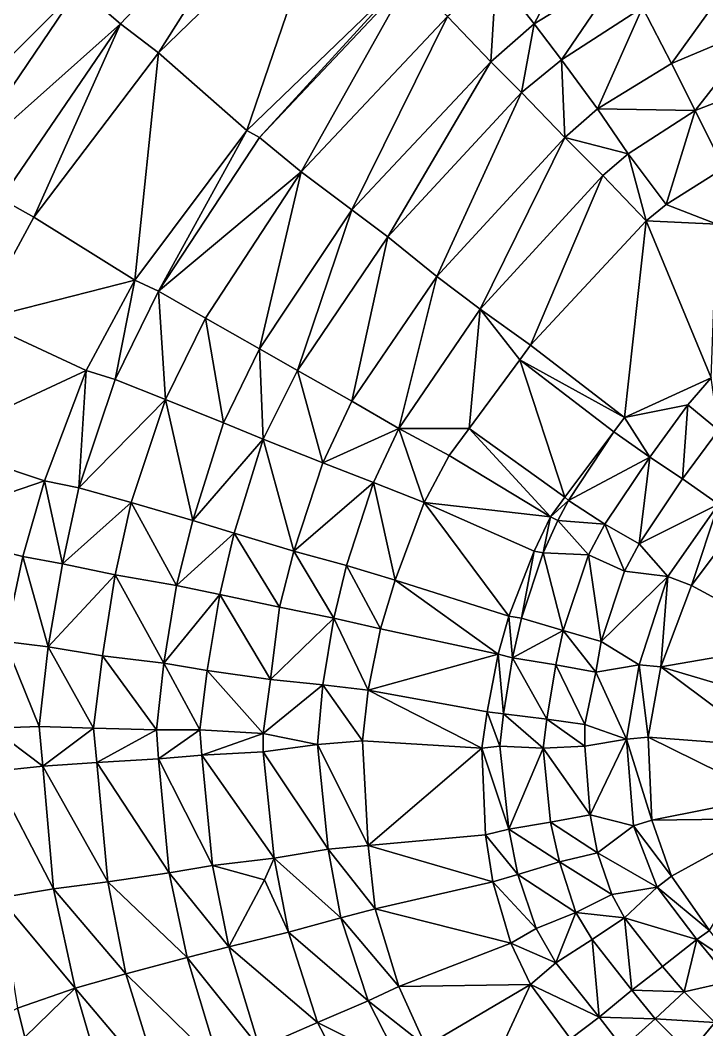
# Model space of a CAD drawing. Header units: millimetres. Extents: x 279405 to 280904, y 534349 to 535918.
# Drawn here: x 279911.7 to 280101.7, y 535058.5 to 535338 of the extents above; entities that cross this region are included whole.
import ezdxf

# ---------------------------------------------------------------- set-up
doc = ezdxf.new("R2010")
doc.units = ezdxf.units.MM
doc.layers.add('Карьер_конец_отработки', color=1, linetype='Continuous')

msp = doc.modelspace()

# ---------------------------------------------------------------- linework, layer by layer
at = {"layer": 'Карьер_конец_отработки', "color": 21, "true_color": 0xff914f}
for points in [[(279939.499989, 535337.000004, -169.999987), (279986.499989, 535386.500004, -169.999987), (279927.999989, 535347.000004, -169.999987), (279939.499989, 535337.000004, -169.999987)], [(279949.999989, 535329.000004, -192.560015), (279986.499989, 535386.500004, -169.999987), (279939.499989, 535337.000004, -169.999987), (279949.999989, 535329.000004, -192.560015)], [(279997.499989, 535375.000004, -197.879991), (279986.499989, 535386.500004, -169.999987), (279949.999989, 535329.000004, -192.560015), (279997.499989, 535375.000004, -197.879991)], [(279916.999989, 535357.000004, -144.42), (279890.999989, 535376.500004, -144.42), (279883.499989, 535302.500004, -149.67), (279916.999989, 535357.000004, -144.42)], [(279974.499989, 535307.500004, -192.560015), (279997.499989, 535375.000004, -197.879991), (279949.999989, 535329.000004, -192.560015), (279974.499989, 535307.500004, -192.560015)], [(280018.999989, 535350.500004, -197.879991), (279997.499989, 535375.000004, -197.879991), (279974.499989, 535307.500004, -192.560015), (280018.999989, 535350.500004, -197.879991)], [(280053.999989, 535337.000004, -229.999987), (280070.499989, 535368.000004, -199.999987), (280043.499989, 535350.500004, -199.999987), (280053.999989, 535337.000004, -229.999987)], [(280078.499989, 535352.000004, -229.999987), (280070.499989, 535368.000004, -199.999987), (280053.999989, 535337.000004, -229.999987), (280078.499989, 535352.000004, -229.999987)], [(279927.999989, 535347.000004, -169.999987), (279916.999989, 535357.000004, -144.42), (279883.499989, 535302.500004, -149.67), (279927.999989, 535347.000004, -169.999987)], [(280061.499989, 535327.000004, -229.999987), (280078.499989, 535352.000004, -229.999987), (280053.999989, 535337.000004, -229.999987), (280061.499989, 535327.000004, -229.999987)], [(280083.999989, 535341.500004, -229.999987), (280078.499989, 535352.000004, -229.999987), (280061.499989, 535327.000004, -229.999987), (280083.999989, 535341.500004, -229.999987)], [(280091.999989, 535326.000004, -259.999987), (280110.999989, 535352.500004, -229.999987), (280083.999989, 535341.500004, -229.999987), (280091.999989, 535326.000004, -259.999987)], [(280116.999989, 535336.500004, -259.999987), (280110.999989, 535352.500004, -229.999987), (280091.999989, 535326.000004, -259.999987), (280116.999989, 535336.500004, -259.999987)], [(279977.999989, 535305.500004, -199.999987), (280018.999989, 535350.500004, -197.879991), (279974.499989, 535307.500004, -192.560015), (279977.999989, 535305.500004, -199.999987)], [(280019.499989, 535349.500004, -199.999987), (280018.999989, 535350.500004, -197.879991), (279977.999989, 535305.500004, -199.999987), (280019.499989, 535349.500004, -199.999987)], [(279989.499989, 535296.000004, -199.999987), (280019.499989, 535349.500004, -199.999987), (279977.999989, 535305.500004, -199.999987), (279989.499989, 535296.000004, -199.999987)], [(280029.999989, 535339.000004, -199.999987), (280019.499989, 535349.500004, -199.999987), (279989.499989, 535296.000004, -199.999987), (280029.999989, 535339.000004, -199.999987)], [(280041.999989, 535326.500004, -229.999987), (280043.499989, 535350.500004, -199.999987), (280029.999989, 535339.000004, -199.999987), (280041.999989, 535326.500004, -229.999987)], [(280053.999989, 535337.000004, -229.999987), (280043.499989, 535350.500004, -199.999987), (280041.999989, 535326.500004, -229.999987), (280053.999989, 535337.000004, -229.999987)], [(279893.499989, 535296.000004, -169.999987), (279927.999989, 535347.000004, -169.999987), (279883.499989, 535302.500004, -149.67), (279893.499989, 535296.000004, -169.999987)], [(279939.499989, 535337.000004, -169.999987), (279927.999989, 535347.000004, -169.999987), (279893.499989, 535296.000004, -169.999987), (279939.499989, 535337.000004, -169.999987)], [(280071.499989, 535313.500004, -259.999987), (280083.999989, 535341.500004, -229.999987), (280061.499989, 535327.000004, -229.999987), (280071.499989, 535313.500004, -259.999987)], [(280091.999989, 535326.000004, -259.999987), (280083.999989, 535341.500004, -229.999987), (280071.499989, 535313.500004, -259.999987), (280091.999989, 535326.000004, -259.999987)], [(280003.499989, 535285.500004, -229.999987), (280029.999989, 535339.000004, -199.999987), (279989.499989, 535296.000004, -199.999987), (280003.499989, 535285.500004, -229.999987)], [(280041.999989, 535326.500004, -229.999987), (280029.999989, 535339.000004, -199.999987), (280003.499989, 535285.500004, -229.999987), (280041.999989, 535326.500004, -229.999987)], [(279906.499989, 535288.500004, -169.999987), (279939.499989, 535337.000004, -169.999987), (279893.499989, 535296.000004, -169.999987), (279906.499989, 535288.500004, -169.999987)], [(279915.499989, 535283.500004, -188.120012), (279939.499989, 535337.000004, -169.999987), (279906.499989, 535288.500004, -169.999987), (279915.499989, 535283.500004, -188.120012)], [(279949.999989, 535329.000004, -192.560015), (279939.499989, 535337.000004, -169.999987), (279915.499989, 535283.500004, -188.120012), (279949.999989, 535329.000004, -192.560015)], [(280050.499989, 535318.000004, -229.999987), (280053.999989, 535337.000004, -229.999987), (280041.999989, 535326.500004, -229.999987), (280050.499989, 535318.000004, -229.999987)], [(280061.499989, 535327.000004, -229.999987), (280053.999989, 535337.000004, -229.999987), (280050.499989, 535318.000004, -229.999987), (280061.499989, 535327.000004, -229.999987)], [(280098.499989, 535313.000004, -259.999987), (280116.999989, 535336.500004, -259.999987), (280091.999989, 535326.000004, -259.999987), (280098.499989, 535313.000004, -259.999987)], [(280121.999989, 535322.000004, -259.999987), (280116.999989, 535336.500004, -259.999987), (280098.499989, 535313.000004, -259.999987), (280121.999989, 535322.000004, -259.999987)], [(279943.499989, 535266.000004, -188.120012), (279949.999989, 535329.000004, -192.560015), (279915.499989, 535283.500004, -188.120012), (279943.499989, 535266.000004, -188.120012)], [(279974.499989, 535307.500004, -192.560015), (279949.999989, 535329.000004, -192.560015), (279943.499989, 535266.000004, -188.120012), (279974.499989, 535307.500004, -192.560015)], [(280013.499989, 535278.000004, -229.999987), (280041.999989, 535326.500004, -229.999987), (280003.499989, 535285.500004, -229.999987), (280013.499989, 535278.000004, -229.999987)], [(280050.499989, 535318.000004, -229.999987), (280041.999989, 535326.500004, -229.999987), (280013.499989, 535278.000004, -229.999987), (280050.499989, 535318.000004, -229.999987)], [(280062.499989, 535305.500004, -259.999987), (280061.499989, 535327.000004, -229.999987), (280050.499989, 535318.000004, -229.999987), (280062.499989, 535305.500004, -259.999987)], [(280062.499989, 535305.500004, -259.999987), (280071.499989, 535313.500004, -259.999987), (280061.499989, 535327.000004, -229.999987), (280062.499989, 535305.500004, -259.999987)], [(280098.499989, 535313.000004, -259.999987), (280091.999989, 535326.000004, -259.999987), (280071.499989, 535313.500004, -259.999987), (280098.499989, 535313.000004, -259.999987)], [(280106.499989, 535297.000004, -289.999987), (280121.999989, 535322.000004, -259.999987), (280098.499989, 535313.000004, -259.999987), (280106.499989, 535297.000004, -289.999987)], [(280026.999989, 535267.000004, -259.999987), (280050.499989, 535318.000004, -229.999987), (280013.499989, 535278.000004, -229.999987), (280026.999989, 535267.000004, -259.999987)], [(280062.499989, 535305.500004, -259.999987), (280050.499989, 535318.000004, -229.999987), (280026.999989, 535267.000004, -259.999987), (280062.499989, 535305.500004, -259.999987)], [(280079.999989, 535301.000004, -259.999987), (280071.499989, 535313.500004, -259.999987), (280062.499989, 535305.500004, -259.999987), (280079.999989, 535301.000004, -259.999987)], [(280079.999989, 535301.000004, -259.999987), (280098.499989, 535313.000004, -259.999987), (280071.499989, 535313.500004, -259.999987), (280079.999989, 535301.000004, -259.999987)], [(280090.499989, 535287.000004, -289.999987), (280098.499989, 535313.000004, -259.999987), (280079.999989, 535301.000004, -259.999987), (280090.499989, 535287.000004, -289.999987)], [(280106.499989, 535297.000004, -289.999987), (280098.499989, 535313.000004, -259.999987), (280090.499989, 535287.000004, -289.999987), (280106.499989, 535297.000004, -289.999987)], [(279949.999989, 535263.000004, -199.999987), (279974.499989, 535307.500004, -192.560015), (279943.499989, 535266.000004, -188.120012), (279949.999989, 535263.000004, -199.999987)], [(279977.999989, 535305.500004, -199.999987), (279974.499989, 535307.500004, -192.560015), (279949.999989, 535263.000004, -199.999987), (279977.999989, 535305.500004, -199.999987)], [(279989.499989, 535296.000004, -199.999987), (279977.999989, 535305.500004, -199.999987), (279949.999989, 535263.000004, -199.999987), (279989.499989, 535296.000004, -199.999987)], [(280038.999989, 535258.000004, -259.999987), (280062.499989, 535305.500004, -259.999987), (280026.999989, 535267.000004, -259.999987), (280038.999989, 535258.000004, -259.999987)], [(280072.999989, 535295.000004, -259.999987), (280062.499989, 535305.500004, -259.999987), (280038.999989, 535258.000004, -259.999987), (280072.999989, 535295.000004, -259.999987)], [(280072.999989, 535295.000004, -259.999987), (280079.999989, 535301.000004, -259.999987), (280062.499989, 535305.500004, -259.999987), (280072.999989, 535295.000004, -259.999987)], [(280084.999989, 535282.500004, -289.999987), (280079.999989, 535301.000004, -259.999987), (280072.999989, 535295.000004, -259.999987), (280084.999989, 535282.500004, -289.999987)], [(280084.999989, 535282.500004, -289.999987), (280090.499989, 535287.000004, -289.999987), (280079.999989, 535301.000004, -259.999987), (280084.999989, 535282.500004, -289.999987)], [(279962.999989, 535255.500004, -199.999987), (279989.499989, 535296.000004, -199.999987), (279949.999989, 535263.000004, -199.999987), (279962.999989, 535255.500004, -199.999987)], [(279977.999989, 535247.000004, -229.999987), (279989.499989, 535296.000004, -199.999987), (279962.999989, 535255.500004, -199.999987), (279977.999989, 535247.000004, -229.999987)], [(280003.499989, 535285.500004, -229.999987), (279989.499989, 535296.000004, -199.999987), (279977.999989, 535247.000004, -229.999987), (280003.499989, 535285.500004, -229.999987)], [(280104.499989, 535281.500004, -289.999987), (280106.499989, 535297.000004, -289.999987), (280090.499989, 535287.000004, -289.999987), (280104.499989, 535281.500004, -289.999987)], [(280052.999989, 535248.000004, -289.999987), (280072.999989, 535295.000004, -259.999987), (280038.999989, 535258.000004, -259.999987), (280052.999989, 535248.000004, -289.999987)], [(280084.999989, 535282.500004, -289.999987), (280072.999989, 535295.000004, -259.999987), (280052.999989, 535248.000004, -289.999987), (280084.999989, 535282.500004, -289.999987)], [(279915.499989, 535283.500004, -188.120012), (279906.499989, 535288.500004, -169.999987), (279899.999989, 535255.000004, -185.740007), (279915.499989, 535283.500004, -188.120012)], [(279988.499989, 535241.000004, -229.999987), (280003.499989, 535285.500004, -229.999987), (279977.999989, 535247.000004, -229.999987), (279988.499989, 535241.000004, -229.999987)], [(280013.499989, 535278.000004, -229.999987), (280003.499989, 535285.500004, -229.999987), (279988.499989, 535241.000004, -229.999987), (280013.499989, 535278.000004, -229.999987)], [(280104.499989, 535281.500004, -289.999987), (280090.499989, 535287.000004, -289.999987), (280084.999989, 535282.500004, -289.999987), (280104.499989, 535281.500004, -289.999987)], [(279943.499989, 535266.000004, -188.120012), (279915.499989, 535283.500004, -188.120012), (279899.999989, 535255.000004, -185.740007), (279943.499989, 535266.000004, -188.120012)], [(280078.999989, 535228.000004, -289.999987), (280084.999989, 535282.500004, -289.999987), (280052.999989, 535248.000004, -289.999987), (280078.999989, 535228.000004, -289.999987)], [(280102.999989, 535239.000004, -289.999987), (280084.999989, 535282.500004, -289.999987), (280078.999989, 535228.000004, -289.999987), (280102.999989, 535239.000004, -289.999987)], [(280102.999989, 535239.000004, -289.999987), (280104.499989, 535281.500004, -289.999987), (280084.999989, 535282.500004, -289.999987), (280102.999989, 535239.000004, -289.999987)], [(280003.499989, 535232.500004, -259.999987), (280013.499989, 535278.000004, -229.999987), (279988.499989, 535241.000004, -229.999987), (280003.499989, 535232.500004, -259.999987)], [(280026.999989, 535267.000004, -259.999987), (280013.499989, 535278.000004, -229.999987), (280003.499989, 535232.500004, -259.999987), (280026.999989, 535267.000004, -259.999987)], [(279929.999989, 535241.000004, -185.740007), (279943.499989, 535266.000004, -188.120012), (279899.999989, 535255.000004, -185.740007), (279929.999989, 535241.000004, -185.740007)], [(279937.999989, 535238.500004, -199.999987), (279943.499989, 535266.000004, -188.120012), (279929.999989, 535241.000004, -185.740007), (279937.999989, 535238.500004, -199.999987)], [(279949.999989, 535263.000004, -199.999987), (279943.499989, 535266.000004, -188.120012), (279937.999989, 535238.500004, -199.999987), (279949.999989, 535263.000004, -199.999987)], [(280016.499989, 535225.000004, -259.999987), (280026.999989, 535267.000004, -259.999987), (280003.499989, 535232.500004, -259.999987), (280016.499989, 535225.000004, -259.999987)], [(280038.999989, 535258.000004, -259.999987), (280026.999989, 535267.000004, -259.999987), (280016.499989, 535225.000004, -259.999987), (280038.999989, 535258.000004, -259.999987)], [(279951.999989, 535233.000004, -199.999987), (279949.999989, 535263.000004, -199.999987), (279937.999989, 535238.500004, -199.999987), (279951.999989, 535233.000004, -199.999987)], [(279951.999989, 535233.000004, -199.999987), (279962.999989, 535255.500004, -199.999987), (279949.999989, 535263.000004, -199.999987), (279951.999989, 535233.000004, -199.999987)], [(280035.999989, 535225.000004, -287.42), (280038.999989, 535258.000004, -259.999987), (280016.499989, 535225.000004, -259.999987), (280035.999989, 535225.000004, -287.42)], [(280049.999989, 535244.000004, -289.550005), (280038.999989, 535258.000004, -259.999987), (280035.999989, 535225.000004, -287.42), (280049.999989, 535244.000004, -289.550005)], [(280049.999989, 535244.000004, -289.550005), (280052.999989, 535248.000004, -289.999987), (280038.999989, 535258.000004, -259.999987), (280049.999989, 535244.000004, -289.550005)], [(279929.999989, 535241.000004, -185.740007), (279899.999989, 535255.000004, -185.740007), (279886.999989, 535221.000004, -182.990007), (279929.999989, 535241.000004, -185.740007)], [(279967.999989, 535226.500004, -229.999987), (279962.999989, 535255.500004, -199.999987), (279951.999989, 535233.000004, -199.999987), (279967.999989, 535226.500004, -229.999987)], [(279967.999989, 535226.500004, -229.999987), (279977.999989, 535247.000004, -229.999987), (279962.999989, 535255.500004, -199.999987), (279967.999989, 535226.500004, -229.999987)], [(279978.999989, 535222.000004, -229.999987), (279977.999989, 535247.000004, -229.999987), (279967.999989, 535226.500004, -229.999987), (279978.999989, 535222.000004, -229.999987)], [(279978.999989, 535222.000004, -229.999987), (279988.499989, 535241.000004, -229.999987), (279977.999989, 535247.000004, -229.999987), (279978.999989, 535222.000004, -229.999987)], [(280078.999989, 535228.000004, -289.999987), (280052.999989, 535248.000004, -289.999987), (280049.999989, 535244.000004, -289.550005), (280078.999989, 535228.000004, -289.999987)], [(280062.499989, 535206.000004, -287.42), (280049.999989, 535244.000004, -289.550005), (280035.999989, 535225.000004, -287.42), (280062.499989, 535206.000004, -287.42)], [(280062.499989, 535206.000004, -287.42), (280075.999989, 535224.000004, -289.550005), (280049.999989, 535244.000004, -289.550005), (280062.499989, 535206.000004, -287.42)], [(280075.999989, 535224.000004, -289.550005), (280075.999989, 535224.000004, -289.999987), (280049.999989, 535244.000004, -289.550005), (280075.999989, 535224.000004, -289.550005)], [(280075.999989, 535224.000004, -289.999987), (280078.999989, 535228.000004, -289.999987), (280049.999989, 535244.000004, -289.550005), (280075.999989, 535224.000004, -289.999987)], [(279918.499989, 535210.500004, -182.990007), (279929.999989, 535241.000004, -185.740007), (279886.999989, 535221.000004, -182.990007), (279918.499989, 535210.500004, -182.990007)], [(279927.999989, 535208.500004, -199.999987), (279929.999989, 535241.000004, -185.740007), (279918.499989, 535210.500004, -182.990007), (279927.999989, 535208.500004, -199.999987)], [(279937.999989, 535238.500004, -199.999987), (279929.999989, 535241.000004, -185.740007), (279927.999989, 535208.500004, -199.999987), (279937.999989, 535238.500004, -199.999987)], [(279995.499989, 535215.500004, -259.999987), (279988.499989, 535241.000004, -229.999987), (279978.999989, 535222.000004, -229.999987), (279995.499989, 535215.500004, -259.999987)], [(279995.499989, 535215.500004, -259.999987), (280003.499989, 535232.500004, -259.999987), (279988.499989, 535241.000004, -229.999987), (279995.499989, 535215.500004, -259.999987)], [(279951.999989, 535233.000004, -199.999987), (279937.999989, 535238.500004, -199.999987), (279927.999989, 535208.500004, -199.999987), (279951.999989, 535233.000004, -199.999987)], [(280096.499989, 535231.500004, -289.999987), (280102.999989, 535239.000004, -289.999987), (280078.999989, 535228.000004, -289.999987), (280096.499989, 535231.500004, -289.999987)], [(280104.999989, 535224.500004, -319.999987), (280102.999989, 535239.000004, -289.999987), (280096.499989, 535231.500004, -289.999987), (280104.999989, 535224.500004, -319.999987)], [(279942.499989, 535204.500004, -199.999987), (279951.999989, 535233.000004, -199.999987), (279927.999989, 535208.500004, -199.999987), (279942.499989, 535204.500004, -199.999987)], [(279959.499989, 535199.5, -229.999987), (279951.999989, 535233.000004, -199.999987), (279942.499989, 535204.500004, -199.999987), (279959.499989, 535199.5, -229.999987)], [(279959.499989, 535199.5, -229.999987), (279967.999989, 535226.500004, -229.999987), (279951.999989, 535233.000004, -199.999987), (279959.499989, 535199.5, -229.999987)], [(280016.499989, 535225.000004, -259.999987), (280003.499989, 535232.500004, -259.999987), (279995.499989, 535215.500004, -259.999987), (280016.499989, 535225.000004, -259.999987)], [(280085.999989, 535217.000004, -289.999987), (280096.499989, 535231.500004, -289.999987), (280078.999989, 535228.000004, -289.999987), (280085.999989, 535217.000004, -289.999987)], [(280094.999989, 535211.000004, -319.999987), (280096.499989, 535231.500004, -289.999987), (280085.999989, 535217.000004, -289.999987), (280094.999989, 535211.000004, -319.999987)], [(280104.999989, 535224.500004, -319.999987), (280096.499989, 535231.500004, -289.999987), (280094.999989, 535211.000004, -319.999987), (280104.999989, 535224.500004, -319.999987)], [(279978.999989, 535222.000004, -229.999987), (279967.999989, 535226.500004, -229.999987), (279959.499989, 535199.5, -229.999987), (279978.999989, 535222.000004, -229.999987)], [(280075.998647, 535223.997768, -289.775103), (280078.999989, 535228.000004, -289.999987), (280075.999989, 535224.000004, -289.999987), (280075.998647, 535223.997768, -289.775103)], [(280075.998647, 535223.997768, -289.775103), (280085.999989, 535217.000004, -289.999987), (280078.999989, 535228.000004, -289.999987), (280075.998647, 535223.997768, -289.775103)], [(280009.499989, 535210.000004, -259.999987), (280016.499989, 535225.000004, -259.999987), (279995.499989, 535215.500004, -259.999987), (280009.499989, 535210.000004, -259.999987)], [(280023.499989, 535204.500004, -285.900011), (280016.499989, 535225.000004, -259.999987), (280009.499989, 535210.000004, -259.999987), (280023.499989, 535204.500004, -285.900011)], [(280023.499989, 535204.500004, -285.900011), (280030.499989, 535217.500004, -286.840013), (280016.499989, 535225.000004, -259.999987), (280023.499989, 535204.500004, -285.900011)], [(280030.499989, 535217.500004, -286.840013), (280035.999989, 535225.000004, -287.42), (280016.499989, 535225.000004, -259.999987), (280030.499989, 535217.500004, -286.840013)], [(280058.499989, 535200.5, -286.840013), (280035.999989, 535225.000004, -287.42), (280030.499989, 535217.500004, -286.840013), (280058.499989, 535200.5, -286.840013)], [(280058.499989, 535200.5, -286.840013), (280062.499989, 535206.000004, -287.42), (280035.999989, 535225.000004, -287.42), (280058.499989, 535200.5, -286.840013)], [(280063.499989, 535205.000004, -289.999987), (280075.999989, 535224.000004, -289.550005), (280062.499989, 535206.000004, -287.42), (280063.499989, 535205.000004, -289.999987)], [(280075.998647, 535223.997768, -289.775103), (280075.999989, 535224.000004, -289.550005), (280063.499989, 535205.000004, -289.999987), (280075.998647, 535223.997768, -289.775103)], [(280085.999989, 535217.000004, -289.999987), (280075.998647, 535223.997768, -289.775103), (280063.499989, 535205.000004, -289.999987), (280085.999989, 535217.000004, -289.999987)], [(280075.998647, 535223.997768, -289.775103), (280075.999989, 535224.000004, -289.999987), (280075.999989, 535224.000004, -289.550005), (280075.998647, 535223.997768, -289.775103)], [(280104.999989, 535204.000004, -319.999987), (280104.999989, 535224.500004, -319.999987), (280094.999989, 535211.000004, -319.999987), (280104.999989, 535204.000004, -319.999987)], [(279918.499989, 535210.500004, -182.990007), (279886.999989, 535221.000004, -182.990007), (279880.499989, 535197.5, -181.099993), (279918.499989, 535210.500004, -182.990007)], [(279970.999989, 535196, -229.999987), (279978.999989, 535222.000004, -229.999987), (279959.499989, 535199.5, -229.999987), (279970.999989, 535196, -229.999987)], [(279987.499989, 535191, -259.999987), (279978.999989, 535222.000004, -229.999987), (279970.999989, 535196, -229.999987), (279987.499989, 535191, -259.999987)], [(279987.499989, 535191, -259.999987), (279995.499989, 535215.500004, -259.999987), (279978.999989, 535222.000004, -229.999987), (279987.499989, 535191, -259.999987)], [(280058.499989, 535200.5, -286.840013), (280030.499989, 535217.500004, -286.840013), (280023.499989, 535204.500004, -285.900011), (280058.499989, 535200.5, -286.840013)], [(280009.499989, 535210.000004, -259.999987), (279995.499989, 535215.500004, -259.999987), (279987.499989, 535191, -259.999987), (280009.499989, 535210.000004, -259.999987)], [(280073.499989, 535198.5, -289.999987), (280085.999989, 535217.000004, -289.999987), (280063.499989, 535205.000004, -289.999987), (280073.499989, 535198.5, -289.999987)], [(280082.999989, 535193, -319.999987), (280085.999989, 535217.000004, -289.999987), (280073.499989, 535198.5, -289.999987), (280082.999989, 535193, -319.999987)], [(280094.999989, 535211.000004, -319.999987), (280085.999989, 535217.000004, -289.999987), (280082.999989, 535193, -319.999987), (280094.999989, 535211.000004, -319.999987)], [(279912.499989, 535189.5, -181.099993), (279918.499989, 535210.500004, -182.990007), (279880.499989, 535197.5, -181.099993), (279912.499989, 535189.5, -181.099993)], [(279923.499989, 535187.5, -199.999987), (279918.499989, 535210.500004, -182.990007), (279912.499989, 535189.5, -181.099993), (279923.499989, 535187.5, -199.999987)], [(279923.499989, 535187.5, -199.999987), (279927.999989, 535208.500004, -199.999987), (279918.499989, 535210.500004, -182.990007), (279923.499989, 535187.5, -199.999987)], [(280001.999989, 535187, -259.999987), (280009.499989, 535210.000004, -259.999987), (279987.499989, 535191, -259.999987), (280001.999989, 535187, -259.999987)], [(280015.499989, 535183, -284.110002), (280009.499989, 535210.000004, -259.999987), (280001.999989, 535187, -259.999987), (280015.499989, 535183, -284.110002)], [(280015.499989, 535183, -284.110002), (280023.499989, 535204.500004, -285.900011), (280009.499989, 535210.000004, -259.999987), (280015.499989, 535183, -284.110002)], [(280104.999989, 535204.000004, -319.999987), (280094.999989, 535211.000004, -319.999987), (280082.999989, 535193, -319.999987), (280104.999989, 535204.000004, -319.999987)], [(279942.499989, 535204.500004, -199.999987), (279927.999989, 535208.500004, -199.999987), (279923.499989, 535187.5, -199.999987), (279942.499989, 535204.500004, -199.999987)], [(279937.999989, 535184.5, -199.999987), (279942.499989, 535204.500004, -199.999987), (279923.499989, 535187.5, -199.999987), (279937.999989, 535184.5, -199.999987)], [(279954.999989, 535181.5, -229.999987), (279942.499989, 535204.500004, -199.999987), (279937.999989, 535184.5, -199.999987), (279954.999989, 535181.5, -229.999987)], [(279954.999989, 535181.5, -229.999987), (279959.499989, 535199.5, -229.999987), (279942.499989, 535204.500004, -199.999987), (279954.999989, 535181.5, -229.999987)], [(280046.999989, 535173, -284.110002), (280023.499989, 535204.500004, -285.900011), (280015.499989, 535183, -284.110002), (280046.999989, 535173, -284.110002)], [(280046.999989, 535173, -284.110002), (280053.999989, 535191, -285.900011), (280023.499989, 535204.500004, -285.900011), (280046.999989, 535173, -284.110002)], [(280053.999989, 535191, -285.900011), (280058.499989, 535200.5, -286.840013), (280023.499989, 535204.500004, -285.900011), (280053.999989, 535191, -285.900011)], [(280063.499989, 535205.000004, -289.999987), (280062.499989, 535206.000004, -287.42), (280058.499989, 535200.5, -286.840013), (280063.499989, 535205.000004, -289.999987)], [(280060.499989, 535199.5, -289.999987), (280063.499989, 535205.000004, -289.999987), (280058.499989, 535200.5, -286.840013), (280060.499989, 535199.5, -289.999987)], [(280073.499989, 535198.5, -289.999987), (280063.499989, 535205.000004, -289.999987), (280060.499989, 535199.5, -289.999987), (280073.499989, 535198.5, -289.999987)], [(280090.999989, 535184, -319.999987), (280104.999989, 535204.000004, -319.999987), (280082.999989, 535193, -319.999987), (280090.999989, 535184, -319.999987)], [(280097.499989, 535181.5, -338.150011), (280104.999989, 535204.000004, -319.999987), (280090.999989, 535184, -319.999987), (280097.499989, 535181.5, -338.150011)], [(280110.999989, 535199.5, -339.860002), (280104.999989, 535204.000004, -319.999987), (280097.499989, 535181.5, -338.150011), (280110.999989, 535199.5, -339.860002)], [(279970.999989, 535196, -229.999987), (279959.499989, 535199.5, -229.999987), (279954.999989, 535181.5, -229.999987), (279970.999989, 535196, -229.999987)], [(280056.499989, 535190.5, -289.999987), (280058.499989, 535200.5, -286.840013), (280053.999989, 535191, -285.900011), (280056.499989, 535190.5, -289.999987)], [(280060.499989, 535199.5, -289.999987), (280058.499989, 535200.5, -286.840013), (280056.499989, 535190.5, -289.999987), (280060.499989, 535199.5, -289.999987)], [(280068.999989, 535190, -289.999987), (280060.499989, 535199.5, -289.999987), (280056.499989, 535190.5, -289.999987), (280068.999989, 535190, -289.999987)], [(280068.999989, 535190, -289.999987), (280073.499989, 535198.5, -289.999987), (280060.499989, 535199.5, -289.999987), (280068.999989, 535190, -289.999987)], [(280078.999989, 535185.5, -319.999987), (280073.499989, 535198.5, -289.999987), (280068.999989, 535190, -289.999987), (280078.999989, 535185.5, -319.999987)], [(280078.999989, 535185.5, -319.999987), (280082.999989, 535193, -319.999987), (280073.499989, 535198.5, -289.999987), (280078.999989, 535185.5, -319.999987)], [(280126.999989, 535165.5, -338.150011), (280110.999989, 535199.5, -339.860002), (280097.499989, 535181.5, -338.150011), (280126.999989, 535165.5, -338.150011)], [(279907.499989, 535166, -179.069994), (279912.499989, 535189.5, -181.099993), (279880.499989, 535197.5, -181.099993), (279907.499989, 535166, -179.069994)], [(279966.999989, 535179, -229.999987), (279970.999989, 535196, -229.999987), (279954.999989, 535181.5, -229.999987), (279966.999989, 535179, -229.999987)], [(279983.499989, 535175.5, -259.999987), (279970.999989, 535196, -229.999987), (279966.999989, 535179, -229.999987), (279983.499989, 535175.5, -259.999987)], [(279983.499989, 535175.5, -259.999987), (279987.499989, 535191, -259.999987), (279970.999989, 535196, -229.999987), (279983.499989, 535175.5, -259.999987)], [(280090.999989, 535184, -319.999987), (280082.999989, 535193, -319.999987), (280078.999989, 535185.5, -319.999987), (280090.999989, 535184, -319.999987)], [(279919.499989, 535164.5, -199.999987), (279912.499989, 535189.5, -181.099993), (279907.499989, 535166, -179.069994), (279919.499989, 535164.5, -199.999987)], [(279919.499989, 535164.5, -199.999987), (279923.499989, 535187.5, -199.999987), (279912.499989, 535189.5, -181.099993), (279919.499989, 535164.5, -199.999987)], [(279998.499989, 535172.5, -259.999987), (279987.499989, 535191, -259.999987), (279983.499989, 535175.5, -259.999987), (279998.499989, 535172.5, -259.999987)], [(279998.499989, 535172.5, -259.999987), (280001.999989, 535187, -259.999987), (279987.499989, 535191, -259.999987), (279998.499989, 535172.5, -259.999987)], [(280050.499989, 535172.5, -289.999987), (280053.999989, 535191, -285.900011), (280046.999989, 535173, -284.110002), (280050.499989, 535172.5, -289.999987)], [(280056.499989, 535190.5, -289.999987), (280053.999989, 535191, -285.900011), (280050.499989, 535172.5, -289.999987), (280056.499989, 535190.5, -289.999987)], [(280061.999989, 535169, -289.999987), (280056.499989, 535190.5, -289.999987), (280050.499989, 535172.5, -289.999987), (280061.999989, 535169, -289.999987)], [(280061.999989, 535169, -289.999987), (280068.999989, 535190, -289.999987), (280056.499989, 535190.5, -289.999987), (280061.999989, 535169, -289.999987)], [(280072.499989, 535166, -319.999987), (280068.999989, 535190, -289.999987), (280061.999989, 535169, -289.999987), (280072.499989, 535166, -319.999987)], [(280072.499989, 535166, -319.999987), (280078.999989, 535185.5, -319.999987), (280068.999989, 535190, -289.999987), (280072.499989, 535166, -319.999987)], [(279937.999989, 535184.5, -199.999987), (279923.499989, 535187.5, -199.999987), (279919.499989, 535164.5, -199.999987), (279937.999989, 535184.5, -199.999987)], [(280011.499989, 535169.5, -283.080004), (280001.999989, 535187, -259.999987), (279998.499989, 535172.5, -259.999987), (280011.499989, 535169.5, -283.080004)], [(280011.499989, 535169.5, -283.080004), (280015.499989, 535183, -284.110002), (280001.999989, 535187, -259.999987), (280011.499989, 535169.5, -283.080004)], [(279934.499989, 535162, -199.999987), (279937.999989, 535184.5, -199.999987), (279919.499989, 535164.5, -199.999987), (279934.499989, 535162, -199.999987)], [(279951.499989, 535160, -229.999987), (279937.999989, 535184.5, -199.999987), (279934.499989, 535162, -199.999987), (279951.499989, 535160, -229.999987)], [(279951.499989, 535160, -229.999987), (279954.999989, 535181.5, -229.999987), (279937.999989, 535184.5, -199.999987), (279951.499989, 535160, -229.999987)], [(280090.999989, 535184, -319.999987), (280078.999989, 535185.5, -319.999987), (280072.499989, 535166, -319.999987), (280090.999989, 535184, -319.999987)], [(280082.999989, 535159.5, -319.999987), (280090.999989, 535184, -319.999987), (280072.499989, 535166, -319.999987), (280082.999989, 535159.5, -319.999987)], [(280088.999989, 535159, -336.439989), (280090.999989, 535184, -319.999987), (280082.999989, 535159.5, -319.999987), (280088.999989, 535159, -336.439989)], [(280097.499989, 535181.5, -338.150011), (280090.999989, 535184, -319.999987), (280088.999989, 535159, -336.439989), (280097.499989, 535181.5, -338.150011)], [(279966.999989, 535179, -229.999987), (279954.999989, 535181.5, -229.999987), (279951.499989, 535160, -229.999987), (279966.999989, 535179, -229.999987)], [(280043.999989, 535162.5, -283.080004), (280015.499989, 535183, -284.110002), (280011.499989, 535169.5, -283.080004), (280043.999989, 535162.5, -283.080004)], [(280043.999989, 535162.5, -283.080004), (280046.999989, 535173, -284.110002), (280015.499989, 535183, -284.110002), (280043.999989, 535162.5, -283.080004)], [(280126.999989, 535165.5, -338.150011), (280097.499989, 535181.5, -338.150011), (280088.999989, 535159, -336.439989), (280126.999989, 535165.5, -338.150011)], [(279963.499989, 535158, -229.999987), (279966.999989, 535179, -229.999987), (279951.499989, 535160, -229.999987), (279963.499989, 535158, -229.999987)], [(279980.999989, 535155.5, -259.999987), (279966.999989, 535179, -229.999987), (279963.499989, 535158, -229.999987), (279980.999989, 535155.5, -259.999987)], [(279980.999989, 535155.5, -259.999987), (279983.499989, 535175.5, -259.999987), (279966.999989, 535179, -229.999987), (279980.999989, 535155.5, -259.999987)], [(279998.499989, 535172.5, -259.999987), (279983.499989, 535175.5, -259.999987), (279980.999989, 535155.5, -259.999987), (279998.499989, 535172.5, -259.999987)], [(280047.999989, 535161.5, -289.999987), (280046.999989, 535173, -284.110002), (280043.999989, 535162.5, -283.080004), (280047.999989, 535161.5, -289.999987)], [(280047.999989, 535161.5, -289.999987), (280050.499989, 535172.5, -289.999987), (280046.999989, 535173, -284.110002), (280047.999989, 535161.5, -289.999987)], [(279995.499989, 535154, -259.999987), (279998.499989, 535172.5, -259.999987), (279980.999989, 535155.5, -259.999987), (279995.499989, 535154, -259.999987)], [(280007.999989, 535152.5, -281.610002), (279998.499989, 535172.5, -259.999987), (279995.499989, 535154, -259.999987), (280007.999989, 535152.5, -281.610002)], [(280007.999989, 535152.5, -281.610002), (280011.499989, 535169.5, -283.080004), (279998.499989, 535172.5, -259.999987), (280007.999989, 535152.5, -281.610002)], [(280061.999989, 535169, -289.999987), (280050.499989, 535172.5, -289.999987), (280047.999989, 535161.5, -289.999987), (280061.999989, 535169, -289.999987)], [(280043.999989, 535162.5, -283.080004), (280011.499989, 535169.5, -283.080004), (280007.999989, 535152.5, -281.610002), (280043.999989, 535162.5, -283.080004)], [(280059.999989, 535159.5, -289.999987), (280061.999989, 535169, -289.999987), (280047.999989, 535161.5, -289.999987), (280059.999989, 535159.5, -289.999987)], [(280070.999989, 535157.5, -319.999987), (280061.999989, 535169, -289.999987), (280059.999989, 535159.5, -289.999987), (280070.999989, 535157.5, -319.999987)], [(280070.999989, 535157.5, -319.999987), (280072.499989, 535166, -319.999987), (280061.999989, 535169, -289.999987), (280070.999989, 535157.5, -319.999987)], [(279916.999989, 535142.5, -199.999987), (279907.499989, 535166, -179.069994), (279903.999989, 535142, -177.150011), (279916.999989, 535142.5, -199.999987)], [(279916.999989, 535142.5, -199.999987), (279919.499989, 535164.5, -199.999987), (279907.499989, 535166, -179.069994), (279916.999989, 535142.5, -199.999987)], [(279931.999989, 535142, -199.999987), (279919.499989, 535164.5, -199.999987), (279916.999989, 535142.5, -199.999987), (279931.999989, 535142, -199.999987)], [(279931.999989, 535142, -199.999987), (279934.499989, 535162, -199.999987), (279919.499989, 535164.5, -199.999987), (279931.999989, 535142, -199.999987)], [(280082.999989, 535159.5, -319.999987), (280072.499989, 535166, -319.999987), (280070.999989, 535157.5, -319.999987), (280082.999989, 535159.5, -319.999987)], [(280120.999989, 535149.5, -336.439989), (280126.999989, 535165.5, -338.150011), (280088.999989, 535159, -336.439989), (280120.999989, 535149.5, -336.439989)], [(279949.499989, 535141.5, -229.999987), (279934.499989, 535162, -199.999987), (279931.999989, 535142, -199.999987), (279949.499989, 535141.5, -229.999987)], [(279949.499989, 535141.5, -229.999987), (279951.499989, 535160, -229.999987), (279934.499989, 535162, -199.999987), (279949.499989, 535141.5, -229.999987)], [(280040.999989, 535146.5, -281.610002), (280043.999989, 535162.5, -283.080004), (280007.999989, 535152.5, -281.610002), (280040.999989, 535146.5, -281.610002)], [(280045.499989, 535146, -289.999987), (280043.999989, 535162.5, -283.080004), (280040.999989, 535146.5, -281.610002), (280045.499989, 535146, -289.999987)], [(280045.499989, 535146, -289.999987), (280047.999989, 535161.5, -289.999987), (280043.999989, 535162.5, -283.080004), (280045.499989, 535146, -289.999987)], [(280057.499989, 535144.5, -289.999987), (280047.999989, 535161.5, -289.999987), (280045.499989, 535146, -289.999987), (280057.499989, 535144.5, -289.999987)], [(280057.499989, 535144.5, -289.999987), (280059.999989, 535159.5, -289.999987), (280047.999989, 535161.5, -289.999987), (280057.499989, 535144.5, -289.999987)], [(279961.499989, 535141.5, -229.999987), (279951.499989, 535160, -229.999987), (279949.499989, 535141.5, -229.999987), (279961.499989, 535141.5, -229.999987)], [(279961.499989, 535141.5, -229.999987), (279963.499989, 535158, -229.999987), (279951.499989, 535160, -229.999987), (279961.499989, 535141.5, -229.999987)], [(280067.999989, 535143, -319.999987), (280059.999989, 535159.5, -289.999987), (280057.499989, 535144.5, -289.999987), (280067.999989, 535143, -319.999987)], [(280067.999989, 535143, -319.999987), (280070.999989, 535157.5, -319.999987), (280059.999989, 535159.5, -289.999987), (280067.999989, 535143, -319.999987)], [(280079.499989, 535139, -319.999987), (280082.999989, 535159.5, -319.999987), (280070.999989, 535157.5, -319.999987), (280079.499989, 535139, -319.999987)], [(280085.499989, 535139.5, -335.289995), (280082.999989, 535159.5, -319.999987), (280079.499989, 535139, -319.999987), (280085.499989, 535139.5, -335.289995)], [(280085.499989, 535139.5, -335.289995), (280088.999989, 535159, -336.439989), (280082.999989, 535159.5, -319.999987), (280085.499989, 535139.5, -335.289995)], [(280118.499989, 535137, -335.289995), (280088.999989, 535159, -336.439989), (280085.499989, 535139.5, -335.289995), (280118.499989, 535137, -335.289995)], [(280118.499989, 535137, -335.289995), (280120.999989, 535149.5, -336.439989), (280088.999989, 535159, -336.439989), (280118.499989, 535137, -335.289995)], [(279978.999989, 535140.5, -259.999987), (279963.499989, 535158, -229.999987), (279961.499989, 535141.5, -229.999987), (279978.999989, 535140.5, -259.999987)], [(279978.999989, 535140.5, -259.999987), (279980.999989, 535155.5, -259.999987), (279963.499989, 535158, -229.999987), (279978.999989, 535140.5, -259.999987)], [(280079.499989, 535139, -319.999987), (280070.999989, 535157.5, -319.999987), (280067.999989, 535143, -319.999987), (280079.499989, 535139, -319.999987)], [(279995.499989, 535154, -259.999987), (279980.999989, 535155.5, -259.999987), (279978.999989, 535140.5, -259.999987), (279995.499989, 535154, -259.999987)], [(279993.999989, 535137.5, -259.999987), (279995.499989, 535154, -259.999987), (279978.999989, 535140.5, -259.999987), (279993.999989, 535137.5, -259.999987)], [(280006.499989, 535138.5, -280.740007), (279995.499989, 535154, -259.999987), (279993.999989, 535137.5, -259.999987), (280006.499989, 535138.5, -280.740007)], [(280006.499989, 535138.5, -280.740007), (280007.999989, 535152.5, -281.610002), (279995.499989, 535154, -259.999987), (280006.499989, 535138.5, -280.740007)], [(280039.499989, 535136.5, -280.740007), (280007.999989, 535152.5, -281.610002), (280006.499989, 535138.5, -280.740007), (280039.499989, 535136.5, -280.740007)], [(280039.499989, 535136.5, -280.740007), (280040.999989, 535146.5, -281.610002), (280007.999989, 535152.5, -281.610002), (280039.499989, 535136.5, -280.740007)], [(280044.499989, 535137, -289.999987), (280040.999989, 535146.5, -281.610002), (280039.499989, 535136.5, -280.740007), (280044.499989, 535137, -289.999987)], [(280044.499989, 535137, -289.999987), (280045.499989, 535146, -289.999987), (280040.999989, 535146.5, -281.610002), (280044.499989, 535137, -289.999987)], [(280056.499989, 535136.5, -289.999987), (280045.499989, 535146, -289.999987), (280044.499989, 535137, -289.999987), (280056.499989, 535136.5, -289.999987)], [(280056.499989, 535136.5, -289.999987), (280057.499989, 535144.5, -289.999987), (280045.499989, 535146, -289.999987), (280056.499989, 535136.5, -289.999987)], [(279917.999989, 535131.5, -199.999987), (279916.999989, 535142.5, -199.999987), (279903.999989, 535142, -177.150011), (279917.999989, 535131.5, -199.999987)], [(279917.999989, 535131.5, -199.999987), (279903.999989, 535142, -177.150011), (279903.999989, 535130, -176.17), (279917.999989, 535131.5, -199.999987)], [(279917.999989, 535131.5, -199.999987), (279931.999989, 535142, -199.999987), (279916.999989, 535142.5, -199.999987), (279917.999989, 535131.5, -199.999987)], [(279932.999989, 535132.5, -199.999987), (279931.999989, 535142, -199.999987), (279917.999989, 535131.5, -199.999987), (279932.999989, 535132.5, -199.999987)], [(279932.999989, 535132.5, -199.999987), (279949.499989, 535141.5, -229.999987), (279931.999989, 535142, -199.999987), (279932.999989, 535132.5, -199.999987)], [(280067.999989, 535137, -319.999987), (280057.499989, 535144.5, -289.999987), (280056.499989, 535136.5, -289.999987), (280067.999989, 535137, -319.999987)], [(280067.999989, 535137, -319.999987), (280067.999989, 535143, -319.999987), (280057.499989, 535144.5, -289.999987), (280067.999989, 535137, -319.999987)], [(280067.999989, 535137, -319.999987), (280079.499989, 535139, -319.999987), (280067.999989, 535143, -319.999987), (280067.999989, 535137, -319.999987)], [(279949.999989, 535133.5, -229.999987), (279949.499989, 535141.5, -229.999987), (279932.999989, 535132.5, -199.999987), (279949.999989, 535133.5, -229.999987)], [(279949.999989, 535133.5, -229.999987), (279961.499989, 535141.5, -229.999987), (279949.499989, 535141.5, -229.999987), (279949.999989, 535133.5, -229.999987)], [(279961.999989, 535134.5, -229.999987), (279961.499989, 535141.5, -229.999987), (279949.999989, 535133.5, -229.999987), (279961.999989, 535134.5, -229.999987)], [(279961.999989, 535134.5, -229.999987), (279978.999989, 535140.5, -259.999987), (279961.499989, 535141.5, -229.999987), (279961.999989, 535134.5, -229.999987)], [(279978.999989, 535135.5, -259.999987), (279978.999989, 535140.5, -259.999987), (279961.999989, 535134.5, -229.999987), (279978.999989, 535135.5, -259.999987)], [(279978.999989, 535135.5, -259.999987), (279993.999989, 535137.5, -259.999987), (279978.999989, 535140.5, -259.999987), (279978.999989, 535135.5, -259.999987)], [(280086.499989, 535116.5, -333.939989), (280085.499989, 535139.5, -335.289995), (280079.499989, 535139, -319.999987), (280086.499989, 535116.5, -333.939989)], [(280086.499989, 535116.5, -333.939989), (280118.999989, 535123, -333.939989), (280085.499989, 535139.5, -335.289995), (280086.499989, 535116.5, -333.939989)], [(280118.999989, 535123, -333.939989), (280118.499989, 535137, -335.289995), (280085.499989, 535139.5, -335.289995), (280118.999989, 535123, -333.939989)], [(279996.999989, 535108.5, -259.999987), (279993.999989, 535137.5, -259.999987), (279978.999989, 535135.5, -259.999987), (279996.999989, 535108.5, -259.999987)], [(280007.999989, 535109.5, -278.599993), (280006.499989, 535138.5, -280.740007), (279993.999989, 535137.5, -259.999987), (280007.999989, 535109.5, -278.599993)], [(279996.999989, 535108.5, -259.999987), (280007.999989, 535109.5, -278.599993), (279993.999989, 535137.5, -259.999987), (279996.999989, 535108.5, -259.999987)], [(280007.999989, 535109.5, -278.599993), (280039.499989, 535136.5, -280.740007), (280006.499989, 535138.5, -280.740007), (280007.999989, 535109.5, -278.599993)], [(280040.499989, 535112.5, -278.599993), (280039.499989, 535136.5, -280.740007), (280007.999989, 535109.5, -278.599993), (280040.499989, 535112.5, -278.599993)], [(280046.999989, 535114, -289.999987), (280044.499989, 535137, -289.999987), (280039.499989, 535136.5, -280.740007), (280046.999989, 535114, -289.999987)], [(280040.499989, 535112.5, -278.599993), (280046.999989, 535114, -289.999987), (280039.499989, 535136.5, -280.740007), (280040.499989, 535112.5, -278.599993)], [(280046.999989, 535114, -289.999987), (280056.499989, 535136.5, -289.999987), (280044.499989, 535137, -289.999987), (280046.999989, 535114, -289.999987)], [(280058.499989, 535116, -289.999987), (280056.499989, 535136.5, -289.999987), (280046.999989, 535114, -289.999987), (280058.499989, 535116, -289.999987)], [(280069.499989, 535118, -319.999987), (280067.999989, 535137, -319.999987), (280056.499989, 535136.5, -289.999987), (280069.499989, 535118, -319.999987)], [(280058.499989, 535116, -289.999987), (280069.499989, 535118, -319.999987), (280056.499989, 535136.5, -289.999987), (280058.499989, 535116, -289.999987)], [(280069.499989, 535118, -319.999987), (280079.499989, 535139, -319.999987), (280067.999989, 535137, -319.999987), (280069.499989, 535118, -319.999987)], [(280081.499989, 535115, -319.999987), (280079.499989, 535139, -319.999987), (280069.499989, 535118, -319.999987), (280081.499989, 535115, -319.999987)], [(280081.499989, 535115, -319.999987), (280086.499989, 535116.5, -333.939989), (280079.499989, 535139, -319.999987), (280081.499989, 535115, -319.999987)], [(279952.999989, 535102, -229.999987), (279949.999989, 535133.5, -229.999987), (279932.999989, 535132.5, -199.999987), (279952.999989, 535102, -229.999987)], [(279964.999989, 535104, -229.999987), (279961.999989, 535134.5, -229.999987), (279949.999989, 535133.5, -229.999987), (279964.999989, 535104, -229.999987)], [(279952.999989, 535102, -229.999987), (279964.999989, 535104, -229.999987), (279949.999989, 535133.5, -229.999987), (279952.999989, 535102, -229.999987)], [(279981.999989, 535106, -259.999987), (279978.999989, 535135.5, -259.999987), (279961.999989, 535134.5, -229.999987), (279981.999989, 535106, -259.999987)], [(279964.999989, 535104, -229.999987), (279981.999989, 535106, -259.999987), (279961.999989, 535134.5, -229.999987), (279964.999989, 535104, -229.999987)], [(279981.999989, 535106, -259.999987), (279996.999989, 535108.5, -259.999987), (279978.999989, 535135.5, -259.999987), (279981.999989, 535106, -259.999987)], [(279920.999989, 535097.5, -199.999987), (279917.999989, 535131.5, -199.999987), (279903.999989, 535130, -176.17), (279920.999989, 535097.5, -199.999987)], [(279935.999989, 535099.5, -199.999987), (279932.999989, 535132.5, -199.999987), (279917.999989, 535131.5, -199.999987), (279935.999989, 535099.5, -199.999987)], [(279920.999989, 535097.5, -199.999987), (279935.999989, 535099.5, -199.999987), (279917.999989, 535131.5, -199.999987), (279920.999989, 535097.5, -199.999987)], [(279935.999989, 535099.5, -199.999987), (279952.999989, 535102, -229.999987), (279932.999989, 535132.5, -199.999987), (279935.999989, 535099.5, -199.999987)], [(279905.999989, 535095, -173.219988), (279920.999989, 535097.5, -199.999987), (279903.999989, 535130, -176.17), (279905.999989, 535095, -173.219988)], [(280120.999989, 535117, -333.499987), (280118.999989, 535123, -333.939989), (280086.499989, 535116.5, -333.939989), (280120.999989, 535117, -333.499987)], [(280071.499989, 535107.5, -319.999987), (280069.499989, 535118, -319.999987), (280058.499989, 535116, -289.999987), (280071.499989, 535107.5, -319.999987)], [(280071.499989, 535107.5, -319.999987), (280081.499989, 535115, -319.999987), (280069.499989, 535118, -319.999987), (280071.499989, 535107.5, -319.999987)], [(280091.999989, 535101, -333.499987), (280120.999989, 535117, -333.499987), (280086.499989, 535116.5, -333.939989), (280091.999989, 535101, -333.499987)], [(280102.499989, 535086, -332.15999), (280120.999989, 535117, -333.499987), (280091.999989, 535101, -333.499987), (280102.499989, 535086, -332.15999)], [(280049.499989, 535101.5, -289.999987), (280046.999989, 535114, -289.999987), (280040.499989, 535112.5, -278.599993), (280049.499989, 535101.5, -289.999987)], [(280060.999989, 535105, -289.999987), (280058.499989, 535116, -289.999987), (280046.999989, 535114, -289.999987), (280060.999989, 535105, -289.999987)], [(280049.499989, 535101.5, -289.999987), (280060.999989, 535105, -289.999987), (280046.999989, 535114, -289.999987), (280049.499989, 535101.5, -289.999987)], [(280060.999989, 535105, -289.999987), (280071.499989, 535107.5, -319.999987), (280058.499989, 535116, -289.999987), (280060.999989, 535105, -289.999987)], [(280087.999989, 535098, -319.999987), (280081.499989, 535115, -319.999987), (280071.499989, 535107.5, -319.999987), (280087.999989, 535098, -319.999987)], [(280091.999989, 535101, -333.499987), (280086.499989, 535116.5, -333.939989), (280081.499989, 535115, -319.999987), (280091.999989, 535101, -333.499987)], [(280087.999989, 535098, -319.999987), (280091.999989, 535101, -333.499987), (280081.499989, 535115, -319.999987), (280087.999989, 535098, -319.999987)], [(280042.499989, 535099.5, -277.400011), (280040.499989, 535112.5, -278.599993), (280007.999989, 535109.5, -278.599993), (280042.499989, 535099.5, -277.400011)], [(280042.499989, 535099.5, -277.400011), (280049.499989, 535101.5, -289.999987), (280040.499989, 535112.5, -278.599993), (280042.499989, 535099.5, -277.400011)], [(280000.499989, 535089.5, -259.999987), (279996.999989, 535108.5, -259.999987), (279981.999989, 535106, -259.999987), (280000.499989, 535089.5, -259.999987)], [(280009.999989, 535092, -277.400011), (280007.999989, 535109.5, -278.599993), (279996.999989, 535108.5, -259.999987), (280009.999989, 535092, -277.400011)], [(280000.499989, 535089.5, -259.999987), (280009.999989, 535092, -277.400011), (279996.999989, 535108.5, -259.999987), (280000.499989, 535089.5, -259.999987)], [(280009.999989, 535092, -277.400011), (280042.499989, 535099.5, -277.400011), (280007.999989, 535109.5, -278.599993), (280009.999989, 535092, -277.400011)], [(279979.359609, 535100.029339, -252.999987), (279981.999989, 535106, -259.999987), (279964.999989, 535104, -229.999987), (279979.359609, 535100.029339, -252.999987)], [(279979.359731, 535100.028881, -252.999987), (279981.999989, 535106, -259.999987), (279979.359609, 535100.029339, -252.999987), (279979.359731, 535100.028881, -252.999987)], [(279985.999989, 535085.5, -259.999987), (279981.999989, 535106, -259.999987), (279979.359731, 535100.028881, -252.999987), (279985.999989, 535085.5, -259.999987)], [(279985.999989, 535085.5, -259.999987), (280000.499989, 535089.5, -259.999987), (279981.999989, 535106, -259.999987), (279985.999989, 535085.5, -259.999987)], [(280075.499989, 535096, -319.999987), (280071.499989, 535107.5, -319.999987), (280060.999989, 535105, -289.999987), (280075.499989, 535096, -319.999987)], [(280075.499989, 535096, -319.999987), (280087.999989, 535098, -319.999987), (280071.499989, 535107.5, -319.999987), (280075.499989, 535096, -319.999987)], [(279969.499989, 535081.5, -229.999987), (279964.999989, 535104, -229.999987), (279952.999989, 535102, -229.999987), (279969.499989, 535081.5, -229.999987)], [(279969.499989, 535081.5, -229.999987), (279979.359731, 535100.028881, -252.999987), (279964.999989, 535104, -229.999987), (279969.499989, 535081.5, -229.999987)], [(279979.359731, 535100.028881, -252.999987), (279979.359609, 535100.029339, -252.999987), (279964.999989, 535104, -229.999987), (279979.359731, 535100.028881, -252.999987)], [(280065.499989, 535091, -289.999987), (280060.999989, 535105, -289.999987), (280049.499989, 535101.5, -289.999987), (280065.499989, 535091, -289.999987)], [(280065.499989, 535091, -289.999987), (280075.499989, 535096, -319.999987), (280060.999989, 535105, -289.999987), (280065.499989, 535091, -289.999987)], [(279957.999989, 535078.5, -229.999987), (279952.999989, 535102, -229.999987), (279935.999989, 535099.5, -199.999987), (279957.999989, 535078.5, -229.999987)], [(279957.999989, 535078.5, -229.999987), (279969.499989, 535081.5, -229.999987), (279952.999989, 535102, -229.999987), (279957.999989, 535078.5, -229.999987)], [(279985.999989, 535085.5, -259.999987), (279979.359731, 535100.028881, -252.999987), (279969.499989, 535081.5, -229.999987), (279985.999989, 535085.5, -259.999987)], [(280054.499989, 535086.5, -289.999987), (280049.499989, 535101.5, -289.999987), (280042.499989, 535099.5, -277.400011), (280054.499989, 535086.5, -289.999987)], [(280054.499989, 535086.5, -289.999987), (280065.499989, 535091, -289.999987), (280049.499989, 535101.5, -289.999987), (280054.499989, 535086.5, -289.999987)], [(280102.499989, 535086, -332.15999), (280091.999989, 535101, -333.499987), (280087.999989, 535098, -319.999987), (280102.499989, 535086, -332.15999)], [(279926.999989, 535070.000004, -199.999987), (279920.999989, 535097.5, -199.999987), (279905.999989, 535095, -173.219988), (279926.999989, 535070.000004, -199.999987)], [(279940.999989, 535074.000004, -199.999987), (279935.999989, 535099.5, -199.999987), (279920.999989, 535097.5, -199.999987), (279940.999989, 535074.000004, -199.999987)], [(279926.999989, 535070.000004, -199.999987), (279940.999989, 535074.000004, -199.999987), (279920.999989, 535097.5, -199.999987), (279926.999989, 535070.000004, -199.999987)], [(279940.999989, 535074.000004, -199.999987), (279957.999989, 535078.5, -229.999987), (279935.999989, 535099.5, -199.999987), (279940.999989, 535074.000004, -199.999987)], [(280047.499989, 535082.5, -275.900011), (280042.499989, 535099.5, -277.400011), (280009.999989, 535092, -277.400011), (280047.499989, 535082.5, -275.900011)], [(280047.499989, 535082.5, -275.900011), (280054.499989, 535086.5, -289.999987), (280042.499989, 535099.5, -277.400011), (280047.499989, 535082.5, -275.900011)], [(280078.999989, 535089.5, -319.999987), (280087.999989, 535098, -319.999987), (280075.499989, 535096, -319.999987), (280078.999989, 535089.5, -319.999987)], [(280098.999989, 535083.5, -319.999987), (280087.999989, 535098, -319.999987), (280078.999989, 535089.5, -319.999987), (280098.999989, 535083.5, -319.999987)], [(280098.999989, 535083.5, -319.999987), (280102.499989, 535086, -332.15999), (280087.999989, 535098, -319.999987), (280098.999989, 535083.5, -319.999987)], [(279910.999989, 535064.500004, -170.749987), (279926.999989, 535070.000004, -199.999987), (279905.999989, 535095, -173.219988), (279910.999989, 535064.500004, -170.749987)], [(280078.999989, 535089.5, -319.999987), (280075.499989, 535096, -319.999987), (280065.499989, 535091, -289.999987), (280078.999989, 535089.5, -319.999987)], [(280016.499989, 535070.500004, -275.900011), (280009.999989, 535092, -277.400011), (280000.499989, 535089.5, -259.999987), (280016.499989, 535070.500004, -275.900011)], [(280016.499989, 535070.500004, -275.900011), (280047.499989, 535082.5, -275.900011), (280009.999989, 535092, -277.400011), (280016.499989, 535070.500004, -275.900011)], [(280007.999989, 535066.500004, -259.999987), (280000.499989, 535089.5, -259.999987), (279985.999989, 535085.5, -259.999987), (280007.999989, 535066.500004, -259.999987)], [(280007.999989, 535066.500004, -259.999987), (280016.499989, 535070.500004, -275.900011), (280000.499989, 535089.5, -259.999987), (280007.999989, 535066.500004, -259.999987)], [(280059.999989, 535077, -289.999987), (280065.499989, 535091, -289.999987), (280054.499989, 535086.5, -289.999987), (280059.999989, 535077, -289.999987)], [(280069.999989, 535083.5, -289.999987), (280065.499989, 535091, -289.999987), (280059.999989, 535077, -289.999987), (280069.999989, 535083.5, -289.999987)], [(280069.999989, 535083.5, -289.999987), (280078.999989, 535089.5, -319.999987), (280065.499989, 535091, -289.999987), (280069.999989, 535083.5, -289.999987)], [(280080.999989, 535069.500004, -289.999987), (280078.999989, 535089.5, -319.999987), (280069.999989, 535083.5, -289.999987), (280080.999989, 535069.500004, -289.999987)], [(280080.999989, 535069.500004, -289.999987), (280089.499989, 535076, -319.999987), (280078.999989, 535089.5, -319.999987), (280080.999989, 535069.500004, -289.999987)], [(280089.499989, 535076, -319.999987), (280098.999989, 535083.5, -319.999987), (280078.999989, 535089.5, -319.999987), (280089.499989, 535076, -319.999987)], [(280059.999989, 535077, -289.999987), (280054.499989, 535086.5, -289.999987), (280047.499989, 535082.5, -275.900011), (280059.999989, 535077, -289.999987)], [(280110.999989, 535075.500004, -331.439989), (280102.499989, 535086, -332.15999), (280098.999989, 535083.5, -319.999987), (280110.999989, 535075.500004, -331.439989)], [(279993.999989, 535060.500004, -259.999987), (279985.999989, 535085.5, -259.999987), (279969.499989, 535081.5, -229.999987), (279993.999989, 535060.500004, -259.999987)], [(279993.999989, 535060.500004, -259.999987), (280007.999989, 535066.500004, -259.999987), (279985.999989, 535085.5, -259.999987), (279993.999989, 535060.500004, -259.999987)], [(280071.999989, 535062.000004, -289.999987), (280069.999989, 535083.5, -289.999987), (280059.999989, 535077, -289.999987), (280071.999989, 535062.000004, -289.999987)], [(280071.999989, 535062.000004, -289.999987), (280080.999989, 535069.500004, -289.999987), (280069.999989, 535083.5, -289.999987), (280071.999989, 535062.000004, -289.999987)], [(280095.499989, 535069.000004, -319.999987), (280098.999989, 535083.5, -319.999987), (280089.499989, 535076, -319.999987), (280095.499989, 535069.000004, -319.999987)], [(280108.499989, 535072.000004, -319.999987), (280098.999989, 535083.5, -319.999987), (280095.499989, 535069.000004, -319.999987), (280108.499989, 535072.000004, -319.999987)], [(280108.499989, 535072.000004, -319.999987), (280110.999989, 535075.500004, -331.439989), (280098.999989, 535083.5, -319.999987), (280108.499989, 535072.000004, -319.999987)], [(279977.999989, 535053.500004, -229.999987), (279969.499989, 535081.5, -229.999987), (279957.999989, 535078.5, -229.999987), (279977.999989, 535053.500004, -229.999987)], [(279977.999989, 535053.500004, -229.999987), (279993.999989, 535060.500004, -259.999987), (279969.499989, 535081.5, -229.999987), (279977.999989, 535053.500004, -229.999987)], [(280052.999989, 535071.000004, -274.870012), (280047.499989, 535082.5, -275.900011), (280016.499989, 535070.500004, -275.900011), (280052.999989, 535071.000004, -274.870012)], [(280052.999989, 535071.000004, -274.870012), (280059.999989, 535077, -289.999987), (280047.499989, 535082.5, -275.900011), (280052.999989, 535071.000004, -274.870012)], [(279966.999989, 535048.500004, -229.999987), (279957.999989, 535078.5, -229.999987), (279940.999989, 535074.000004, -199.999987), (279966.999989, 535048.500004, -229.999987)], [(279966.999989, 535048.500004, -229.999987), (279977.999989, 535053.500004, -229.999987), (279957.999989, 535078.5, -229.999987), (279966.999989, 535048.500004, -229.999987)], [(280071.999989, 535062.000004, -289.999987), (280059.999989, 535077, -289.999987), (280052.999989, 535071.000004, -274.870012), (280071.999989, 535062.000004, -289.999987)], [(280095.499989, 535069.000004, -319.999987), (280089.499989, 535076, -319.999987), (280080.999989, 535069.500004, -289.999987), (280095.499989, 535069.000004, -319.999987)], [(279950.999989, 535041.500004, -199.999987), (279940.999989, 535074.000004, -199.999987), (279926.999989, 535070.000004, -199.999987), (279950.999989, 535041.500004, -199.999987)], [(279950.999989, 535041.500004, -199.999987), (279966.999989, 535048.500004, -229.999987), (279940.999989, 535074.000004, -199.999987), (279950.999989, 535041.500004, -199.999987)], [(279912.999989, 535056.500004, -169.999987), (279926.999989, 535070.000004, -199.999987), (279910.999989, 535064.500004, -170.749987), (279912.999989, 535056.500004, -169.999987)], [(279936.999989, 535035.500004, -199.999987), (279926.999989, 535070.000004, -199.999987), (279912.999989, 535056.500004, -169.999987), (279936.999989, 535035.500004, -199.999987)], [(279936.999989, 535035.500004, -199.999987), (279950.999989, 535041.500004, -199.999987), (279926.999989, 535070.000004, -199.999987), (279936.999989, 535035.500004, -199.999987)], [(280023.999989, 535054.000004, -274.870012), (280016.499989, 535070.500004, -275.900011), (280007.999989, 535066.500004, -259.999987), (280023.999989, 535054.000004, -274.870012)], [(280023.999989, 535054.000004, -274.870012), (280052.999989, 535071.000004, -274.870012), (280016.499989, 535070.500004, -275.900011), (280023.999989, 535054.000004, -274.870012)], [(280036.999989, 535036.500004, -273.069994), (280052.999989, 535071.000004, -274.870012), (280023.999989, 535054.000004, -274.870012), (280036.999989, 535036.500004, -273.069994)], [(280063.999989, 535056.000004, -273.069994), (280052.999989, 535071.000004, -274.870012), (280036.999989, 535036.500004, -273.069994), (280063.999989, 535056.000004, -273.069994)], [(280063.999989, 535056.000004, -273.069994), (280071.999989, 535062.000004, -289.999987), (280052.999989, 535071.000004, -274.870012), (280063.999989, 535056.000004, -273.069994)], [(280087.499989, 535061.500004, -289.999987), (280080.999989, 535069.500004, -289.999987), (280071.999989, 535062.000004, -289.999987), (280087.499989, 535061.500004, -289.999987)], [(280087.499989, 535061.500004, -289.999987), (280095.499989, 535069.000004, -319.999987), (280080.999989, 535069.500004, -289.999987), (280087.499989, 535061.500004, -289.999987)], [(280103.999989, 535060.500004, -319.999987), (280108.499989, 535072.000004, -319.999987), (280095.499989, 535069.000004, -319.999987), (280103.999989, 535060.500004, -319.999987)], [(280016.999989, 535049.000004, -259.999987), (280007.999989, 535066.500004, -259.999987), (279993.999989, 535060.500004, -259.999987), (280016.999989, 535049.000004, -259.999987)], [(280016.999989, 535049.000004, -259.999987), (280023.999989, 535054.000004, -274.870012), (280007.999989, 535066.500004, -259.999987), (280016.999989, 535049.000004, -259.999987)], [(280103.999989, 535060.500004, -319.999987), (280095.499989, 535069.000004, -319.999987), (280087.499989, 535061.500004, -289.999987), (280103.999989, 535060.500004, -319.999987)], [(279912.999989, 535056.500004, -169.999987), (279910.999989, 535064.500004, -170.749987), (279881.499989, 535048.000004, -169.999987), (279912.999989, 535056.500004, -169.999987)], [(280078.499989, 535053.500004, -289.999987), (280071.999989, 535062.000004, -289.999987), (280063.999989, 535056.000004, -273.069994), (280078.499989, 535053.500004, -289.999987)], [(280078.499989, 535053.500004, -289.999987), (280087.499989, 535061.500004, -289.999987), (280071.999989, 535062.000004, -289.999987), (280078.499989, 535053.500004, -289.999987)], [(280096.999989, 535052.000004, -289.999987), (280087.499989, 535061.500004, -289.999987), (280078.499989, 535053.500004, -289.999987), (280096.999989, 535052.000004, -289.999987)], [(280096.999989, 535052.000004, -289.999987), (280103.999989, 535060.500004, -319.999987), (280087.499989, 535061.500004, -289.999987), (280096.999989, 535052.000004, -289.999987)], [(280004.499989, 535040.500004, -259.999987), (279993.999989, 535060.500004, -259.999987), (279977.999989, 535053.500004, -229.999987), (280004.499989, 535040.500004, -259.999987)], [(280004.499989, 535040.500004, -259.999987), (280016.999989, 535049.000004, -259.999987), (279993.999989, 535060.500004, -259.999987), (280004.499989, 535040.500004, -259.999987)], [(280119.499989, 535036.000004, -289.999987), (280103.999989, 535060.500004, -319.999987), (280096.999989, 535052.000004, -289.999987), (280119.499989, 535036.000004, -289.999987)]]:
    msp.add_3dface(points, dxfattribs=at)

doc.saveas('drawing.dxf')
